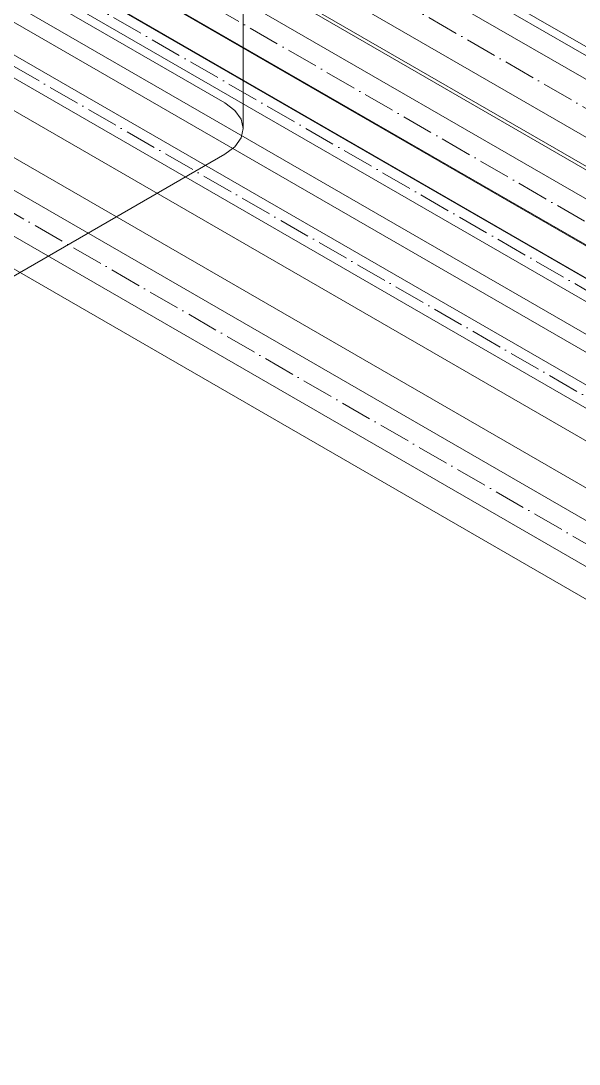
# Model space of a CAD drawing. Header units: millimetres. Extents: x -88595 to 880822, y -1054509 to -148035.
# Drawn here: x 416264.4 to 416441.8, y -311006.3 to -310674.6 of the extents above; entities that cross this region are included whole.
import ezdxf

# ---------------------------------------------------------------- set-up
doc = ezdxf.new("R2010")
doc.units = ezdxf.units.MM
doc.linetypes.add('$12$ADSK_Осевая', pattern=[14, 10, -2, 0, -2])
for name, color, linetype, lineweight in [('Изоляция', 7, 'Continuous', 18), ('Оборудование', 7, 'Continuous', 18), ('Трубопровод', 7, 'Continuous', 18)]:
    doc.layers.add(name, color=color, linetype=linetype, lineweight=lineweight)

# ---------------------------------------------------------------- blocks, each defined once
blk = doc.blocks.new('$0$ADSK_Наружный блок кондиционера сплит-системы1 - AS24TL5HRA-A-V54-В_ОВ3_4')
at = {"layer": 'Оборудование'}
for p, q in [((-17493.22, 12213.57), (-17493.22, 12656.93)), ((-18036.48, 12532.01), (-17499.08, 12221.74)), ((-17499.08, 12205.41), (-17665.25, 12109.47))]:
    blk.add_line(p, q, dxfattribs=at)
blk.add_polyline3d([(-17499.08, 12221.74, 0), (-17495.9, 12219.35, 0), (-17493.91, 12216.56, 0), (-17493.22, 12213.57, 0), (-17493.91, 12210.59, 0), (-17495.9, 12207.8, 0), (-17499.08, 12205.41, 0)], dxfattribs=at)

msp = doc.modelspace()

# ---------------------------------------------------------------- linework, layer by layer
at = {"layer": 'Изоляция', "color": 190, "true_color": 0x8000ff}
for p, q in [((423847, -315054.17), (414558.03, -309691.18)), ((414545.86, -309712.27), (423834.83, -315075.26)), ((423415.38, -314771.14), (415435.86, -310164.16)), ((415423.69, -310185.25), (423403.21, -314792.22)), ((416355.4, -310634.51), (423887.34, -314983.08))]:
    msp.add_line(p, q, dxfattribs=at)
at = {"layer": 'Изоляция', "color": 134, "true_color": 0x00a6a6}
for p, q in [((423829.4, -315087.06), (414530.38, -309718.27)), ((414515.03, -309744.86), (423814.05, -315113.65)), ((423399.26, -314736.49), (415467.45, -310157.05)), ((415452.1, -310183.64), (423383.91, -314763.07)), ((423814.75, -314938.38), (416353.71, -310630.74)), ((416336.77, -310660.08), (423797.81, -314967.72))]:
    msp.add_line(p, q, dxfattribs=at)
at = {"layer": 'Трубопровод', "color": 190, "linetype": '$12$ADSK_Осевая', "true_color": 0x8000ff}
for p, q in [((414551.95, -309701.72), (423840.92, -315064.71)), ((414551.95, -309701.72), (423840.92, -315064.71)), ((423409.29, -314781.68), (415429.78, -310174.7)), ((423409.29, -314781.68), (415429.78, -310174.7))]:
    msp.add_line(p, q, dxfattribs=at)
at = {"layer": 'Трубопровод', "color": 190, "true_color": 0x8000ff}
for p, q in [((423842.5, -315061.96), (414553.53, -309698.97)), ((414550.36, -309704.47), (423839.33, -315067.46)), ((423410.88, -314778.93), (415431.36, -310171.95)), ((415428.19, -310177.45), (423407.71, -314784.43))]:
    msp.add_line(p, q, dxfattribs=at)
at = {"layer": 'Трубопровод', "color": 134, "true_color": 0x00a6a6}
for p, q in [((423824.9, -315094.86), (414525.88, -309726.07)), ((414519.53, -309737.07), (423818.55, -315105.86)), ((423394.76, -314744.28), (415462.95, -310164.85)), ((415456.6, -310175.84), (423388.41, -314755.28)), ((423810.25, -314946.17), (416349.21, -310638.53)), ((416341.27, -310652.29), (423802.31, -314959.92))]:
    msp.add_line(p, q, dxfattribs=at)
at = {"layer": 'Трубопровод', "color": 134, "linetype": '$12$ADSK_Осевая', "true_color": 0x00a6a6}
for p, q in [((414522.71, -309731.57), (423821.72, -315100.36)), ((414522.71, -309731.57), (423821.72, -315100.36)), ((423391.59, -314749.78), (415459.78, -310170.34)), ((423391.59, -314749.78), (415459.78, -310170.34)), ((416345.24, -310645.41), (423806.28, -314953.05)), ((416345.24, -310645.41), (423806.28, -314953.05))]:
    msp.add_line(p, q, dxfattribs=at)

# ---------------------------------------------------------------- block references
at = {"layer": 'Оборудование'}
msp.add_blockref('$0$ADSK_Наружный блок кондиционера сплит-системы1 - AS24TL5HRA-A-V54-В_ОВ3_4', (433828.25, -322922.45), dxfattribs=at)

doc.saveas('drawing.dxf')
